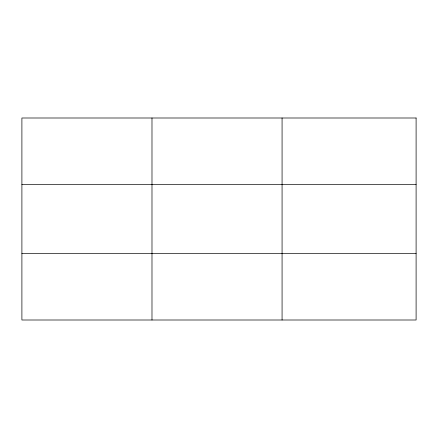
<?xml version="1.0" encoding="UTF-8"?>
<svg xmlns="http://www.w3.org/2000/svg" width="438" height="438" viewBox="0 0 438 438"><rect width="100%" height="100%" fill="white"/><g stroke="black" fill="none" stroke-linecap="round" stroke-linejoin="round"><path stroke-width="0.66" d="M151.986 320.003L151.986 117.997M282.072 320.003L282.072 117.997M21.9 184.661L416.1 184.661M21.9 253.339L416.1 253.339M416.1 117.997L416.1 320.003L21.9 320.003L21.9 117.997L416.1 117.997"/></g></svg>
